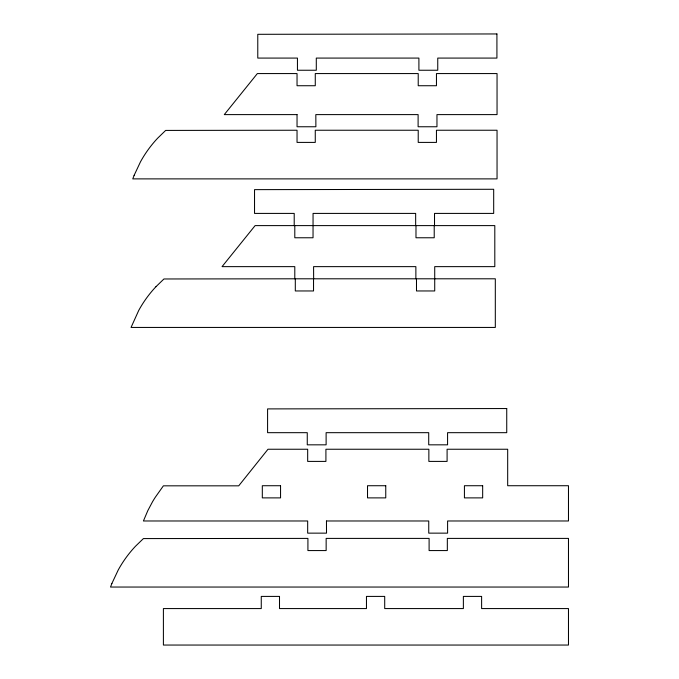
<?xml version="1.0" encoding="UTF-8"?>
<svg xmlns="http://www.w3.org/2000/svg" width="679" height="679" viewBox="0 0 679 679"><rect width="100%" height="100%" fill="white"/><g stroke="black" fill="none" stroke-linecap="round" stroke-linejoin="round"><path stroke-width="1.02" d="M155.941 286.716L163.936 278.976L295.306 278.797L295.306 290.96L313.537 290.96L313.537 278.797M326.514 520.98L428.746 520.98L428.746 533.142L447.597 533.142L447.597 520.98L568.476 520.98L568.476 485.723L507.68 485.723L507.68 449.243L447.096 449.243L447.096 461.406L428.856 461.406L428.856 449.243L325.912 449.243L325.912 461.406L307.672 461.406L307.672 449.243L267.993 449.243L238.719 485.833L163.401 485.825L155.398 497.113A108.114 108.114 0 0 0 152.512 501.781L147.844 510.574L143.413 520.98L307.672 520.98L307.672 533.142L326.514 533.142L326.463 520.98M313.639 278.797L313.588 266.635L415.871 266.635L415.871 278.797M415.667 225.564L415.658 213.41L313.061 213.41L313.036 237.769L294.796 237.769L294.796 225.606M294.211 225.564L294.211 213.41L254.532 213.41L254.532 189.636L493.684 189.28L493.684 213.41L434.518 213.41L434.518 225.564M434.221 225.606L434.221 237.769L415.981 237.769L415.981 225.606M416.49 278.797L416.49 290.96L434.721 290.96L434.721 266.635L494.804 266.635L494.804 225.606L255.117 225.606L222.05 266.635L294.796 266.635L294.796 278.797L495.314 278.797L495.314 327.439L131.047 327.439L138.745 310.396A115.837 115.837 0 0 1 155.941 286.716M297.037 114.607L297.037 126.761L315.879 126.761L315.828 114.607L418.111 114.607L418.111 126.761L436.962 126.761L436.962 114.607L497.045 114.607L497.045 73.57L436.461 73.57L436.461 85.732L418.222 85.732L418.222 73.57L315.277 73.57L315.277 85.732L297.037 85.732L297.037 73.57L257.358 73.57L224.291 114.607L297.037 114.607M134.128 175.335L132.77 178.883L497.045 178.883L497.045 130.241L436.453 130.241L436.453 142.403L418.222 142.403L418.222 130.241L315.268 130.241L315.268 142.403L297.037 142.403L297.037 130.241L165.659 130.419L157.672 138.168A115.837 115.837 0 0 0 140.477 161.84L134.128 175.335M111.874 583.499L110.524 587.046L568.476 587.046L568.476 538.405L447.334 538.405L447.334 550.567L429.103 550.567L429.103 538.405L326.149 538.405L326.149 550.567L307.918 550.567L307.918 538.405L143.413 538.583L135.418 546.323A115.837 115.837 0 0 0 118.222 570.004L111.874 583.499M496.918 33.95L257.774 34.306L257.774 58.08L297.444 58.08L297.453 70.243L316.295 70.243L316.295 58.08L418.901 58.08L418.909 70.243L437.751 70.243L437.751 58.08L496.918 58.08L496.918 33.95M506.738 408.546L267.585 408.902L267.585 432.676L307.264 432.676L307.264 444.83L326.115 444.83L326.115 432.676L428.712 432.676L428.721 444.83L447.571 444.83L447.571 432.676L506.738 432.676L506.738 408.546M280.554 485.723L262.315 485.723L262.315 497.885L280.554 497.885L280.554 485.723M385.757 485.723L367.517 485.723L367.517 497.885L385.757 497.885L385.757 485.723M482.667 485.723L464.428 485.723L464.428 497.885L482.667 497.885L482.667 485.723M279.502 596.408L261.262 596.408L261.262 608.571L163.401 608.571L163.401 645.05L568.476 645.05L568.476 608.571L481.615 608.571L481.615 596.408L463.375 596.408L463.375 608.571L384.704 608.571L384.704 596.408L366.465 596.408L366.465 608.571L279.502 608.571L279.502 596.408"/></g></svg>
